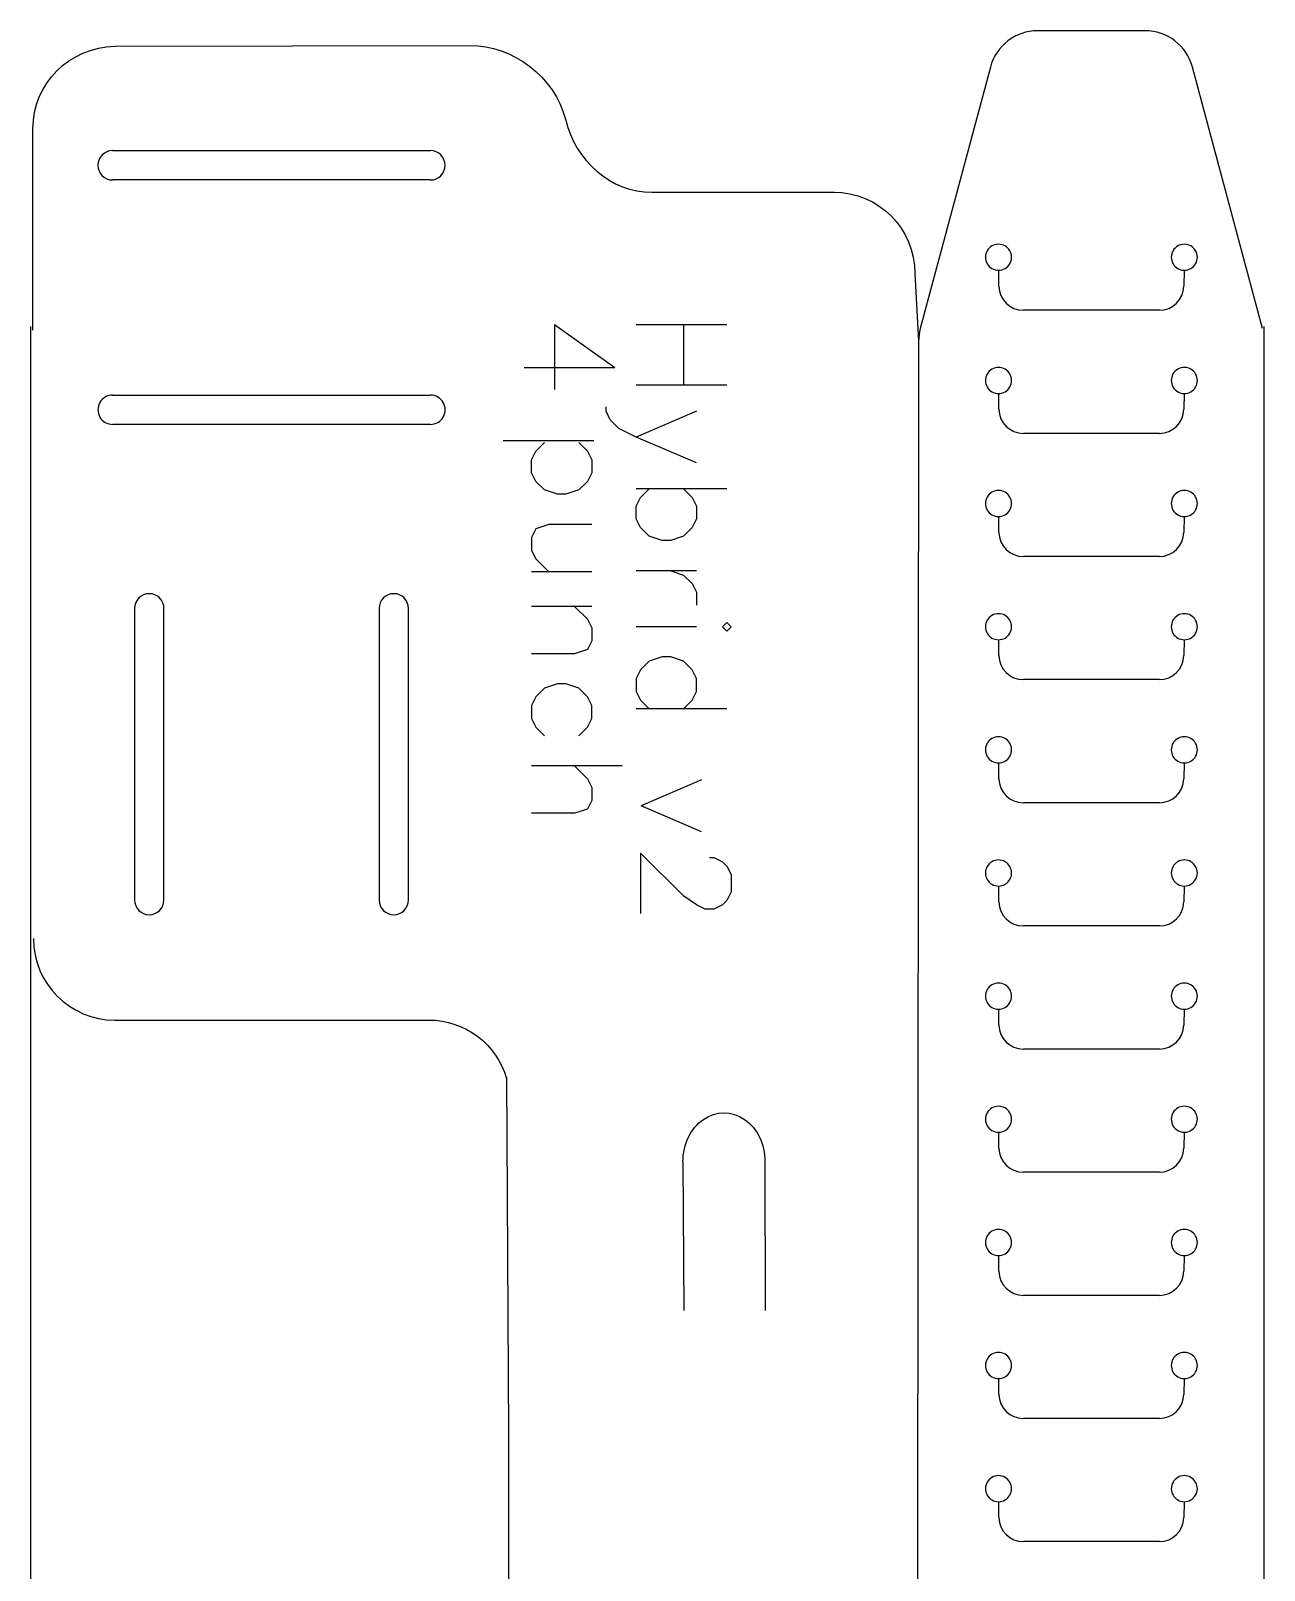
# Model space of a CAD drawing. Extents: x 9 to 642, y 361 to 1089.
# Drawn here: x 360.2 to 435.9, y 994.9 to 1089.4 of the extents above; entities that cross this region are included whole.
import ezdxf

# ---------------------------------------------------------------- set-up
doc = ezdxf.new("R2010")
doc.units = 0
doc.layers.add('Layer_1', color=7, linetype='CONTINUOUS')

msp = doc.modelspace()

# ---------------------------------------------------------------- linework, layer by layer
at = {"layer": 'Layer_1', "color": 7}
for p, q in [((428.578857, 1089.389811), (421.982821, 1089.389811)), ((365.389742, 1088.442497), (387.146456, 1088.486498)), ((419.085025, 1087.166253), (414.783058, 1071.111045)), ((435.778593, 1071.111045), (431.476626, 1087.166253)), ((360.325141, 1083.41298), (360.325141, 1071.024976)), ((398.319043, 1079.482224), (409.50851, 1079.479578)), ((414.457462, 1074.486203), (414.680823, 1070.334599)), ((360.216953, 731.620413), (360.223832, 1071.235611)), ((435.874054, 731.620413), (435.880933, 1071.235611)), ((414.680823, 1070.334599), (414.416531, 751.059959)), ((365.381646, 1028.676509), (384.615187, 1028.676509)), ((389.402452, 1025.162816), (389.513683, 1003.283468)), ((389.513683, 1003.283468), (389.513683, 753.097225))]:
    msp.add_line(p, q, dxfattribs=at)
at = {"layer": 'Layer_1', "color": 1}
for p, q in [((365.235728, 1082.033151), (384.735731, 1082.033151)), ((384.735731, 1080.233138), (365.235728, 1080.233138)), ((419.580827, 1074.6898), (419.580827, 1074.6898)), ((419.6089, 1073.717509), (419.593554, 1074.689905)), ((430.96815, 1074.689905), (430.952804, 1073.717509)), ((430.980824, 1074.6898), (430.980824, 1074.6898)), ((429.452934, 1072.241266), (421.108717, 1072.241266)), ((365.235728, 1067.033155), (384.735731, 1067.033155)), ((419.580827, 1067.132823), (419.580827, 1067.132823)), ((419.6089, 1066.160533), (419.593554, 1067.132929)), ((430.96815, 1067.132929), (430.952804, 1066.160533)), ((430.980824, 1067.132823), (430.980824, 1067.132823)), ((384.735731, 1065.233141), (365.235728, 1065.233141)), ((429.452934, 1064.68429), (421.108717, 1064.68429)), ((419.580827, 1059.575847), (419.580827, 1059.575847)), ((419.6089, 1058.603556), (419.593554, 1059.575953)), ((430.96815, 1059.575953), (430.952804, 1058.603556)), ((430.980824, 1059.575847), (430.980824, 1059.575847)), ((429.452934, 1057.127314), (421.108717, 1057.127314)), ((367.485718, 1054.846261), (367.485718, 1054.846261)), ((382.485741, 1054.846261), (382.485741, 1054.846261)), ((366.585738, 1053.946255), (366.585738, 1036.04624)), ((368.385725, 1036.04624), (368.385725, 1053.946255)), ((381.585735, 1053.946255), (381.585735, 1036.04624)), ((383.385721, 1036.04624), (383.385721, 1053.946255)), ((419.580827, 1052.018871), (419.580827, 1052.018871)), ((419.6089, 1051.04658), (419.593554, 1052.01895)), ((430.96815, 1052.01895), (430.952804, 1051.04658)), ((430.980824, 1052.018871), (430.980824, 1052.018871)), ((429.452934, 1049.570337), (421.108717, 1049.570337)), ((419.580827, 1044.461895), (419.580827, 1044.461895)), ((419.6089, 1043.489577), (419.593554, 1044.461974)), ((430.96815, 1044.461974), (430.952804, 1043.489577)), ((430.980824, 1044.461895), (430.980824, 1044.461895)), ((429.452934, 1042.013361), (421.108717, 1042.013361)), ((419.580827, 1036.904892), (419.580827, 1036.904892)), ((419.6089, 1035.932601), (419.593554, 1036.904998)), ((430.96815, 1036.904998), (430.952804, 1035.932601)), ((430.980824, 1036.904892), (430.980824, 1036.904892)), ((367.485718, 1035.146259), (367.485718, 1035.146259)), ((382.485741, 1035.146259), (382.485741, 1035.146259)), ((429.452934, 1034.456385), (421.108717, 1034.456385)), ((419.580827, 1029.347916), (419.580827, 1029.347916)), ((419.6089, 1028.375625), (419.593554, 1029.348021)), ((430.96815, 1029.348021), (430.952804, 1028.375625)), ((430.980824, 1029.347916), (430.980824, 1029.347916)), ((429.452934, 1026.899382), (421.108717, 1026.899382)), ((419.580827, 1021.790939), (419.580827, 1021.790939)), ((419.6089, 1020.818649), (419.593554, 1021.791045)), ((430.96815, 1021.791045), (430.952804, 1020.818649)), ((430.980824, 1021.790939), (430.980824, 1021.790939)), ((400.224202, 1019.983676), (400.270954, 1010.858965)), ((405.253904, 1019.98328), (405.277452, 1010.857959)), ((429.452934, 1019.342406), (421.108717, 1019.342406)), ((419.580827, 1014.233963), (419.580827, 1014.233963)), ((419.6089, 1013.261672), (419.593554, 1014.234069)), ((430.96815, 1014.234069), (430.952804, 1013.261672)), ((430.980824, 1014.233963), (430.980824, 1014.233963)), ((429.452934, 1011.78543), (421.108717, 1011.78543)), ((419.580827, 1006.676987), (419.580827, 1006.676987)), ((419.6089, 1005.704696), (419.593554, 1006.677066)), ((430.96815, 1006.677066), (430.952804, 1005.704696)), ((430.980824, 1006.676987), (430.980824, 1006.676987)), ((429.452934, 1004.228453), (421.108717, 1004.228453)), ((419.580827, 999.119984), (419.580827, 999.119984)), ((419.6089, 998.147693), (419.593554, 999.12009)), ((430.96815, 999.12009), (430.952804, 998.147693)), ((430.980824, 999.119984), (430.980824, 999.119984)), ((429.452934, 996.671477), (421.108717, 996.671477))]:
    msp.add_line(p, q, dxfattribs=at)
at = {"layer": 'Layer_1', "color": 5}
for p, q in [((396.043203, 1068.705507), (392.339036, 1071.35134)), ((392.339036, 1071.35134), (392.339036, 1067.38259)), ((402.912289, 1071.336576), (397.356039, 1071.336576)), ((400.266456, 1071.336576), (400.266456, 1067.63241)), ((396.043203, 1068.705507), (390.486953, 1068.705507)), ((402.912289, 1067.63241), (397.356039, 1067.63241)), ((395.503956, 1066.04491), (395.503956, 1066.309493)), ((395.768539, 1065.515743), (395.503956, 1066.04491)), ((401.060206, 1066.04491), (397.356039, 1064.45741)), ((396.297706, 1064.986576), (395.768539, 1065.515743)), ((397.356039, 1064.45741), (396.297706, 1064.986576)), ((394.7473, 1064.231403), (389.19105, 1064.231403)), ((391.196486, 1063.591005), (391.725653, 1064.120172)), ((393.842293, 1064.120172), (394.37146, 1063.591005)), ((401.060206, 1062.86991), (397.356039, 1064.45741)), ((390.931903, 1063.061838), (391.196486, 1063.591005)), ((390.931903, 1062.268088), (390.931903, 1063.061838)), ((394.37146, 1063.591005), (394.636043, 1063.061838)), ((394.636043, 1063.061838), (394.636043, 1062.268088)), ((391.196486, 1061.738922), (390.931903, 1062.268088)), ((394.636043, 1062.268088), (394.37146, 1061.738922)), ((391.725653, 1061.209755), (391.196486, 1061.738922)), ((392.519376, 1060.945172), (391.725653, 1061.209755)), ((393.048543, 1060.945172), (392.519376, 1060.945172)), ((393.842293, 1061.209755), (393.048543, 1060.945172)), ((394.37146, 1061.738922), (393.842293, 1061.209755)), ((402.912289, 1061.28241), (397.356039, 1061.28241)), ((397.620622, 1060.753243), (398.149789, 1061.28241)), ((400.266456, 1061.28241), (400.795622, 1060.753243)), ((397.356039, 1060.224076), (397.620622, 1060.753243)), ((397.356039, 1059.430326), (397.356039, 1060.224076)), ((400.795622, 1060.753243), (401.060206, 1060.224076)), ((401.060206, 1060.224076), (401.060206, 1059.430326)), ((391.990236, 1059.093088), (391.196486, 1058.828505)), ((394.636043, 1059.093088), (391.990236, 1059.093088)), ((397.620622, 1058.90116), (397.356039, 1059.430326)), ((401.060206, 1059.430326), (400.795622, 1058.90116)), ((391.196486, 1058.828505), (390.931903, 1058.299338)), ((390.931903, 1058.299338), (390.931903, 1057.505562)), ((398.149789, 1058.371993), (397.620622, 1058.90116)), ((398.943539, 1058.10741), (398.149789, 1058.371993)), ((399.472706, 1058.10741), (398.943539, 1058.10741)), ((400.266456, 1058.371993), (399.472706, 1058.10741)), ((400.795622, 1058.90116), (400.266456, 1058.371993)), ((390.931903, 1057.505562), (391.196486, 1056.976395)), ((391.196486, 1056.976395), (391.990236, 1056.182645)), ((401.060206, 1056.255326), (397.356039, 1056.255326)), ((399.472706, 1056.255326), (400.266456, 1055.990743)), ((394.636043, 1056.182645), (390.931903, 1056.182645)), ((400.266456, 1055.990743), (400.795622, 1055.461576)), ((400.795622, 1055.461576), (401.060206, 1054.93241)), ((401.060206, 1054.93241), (401.060206, 1054.13866)), ((394.636043, 1054.065979), (390.931903, 1054.065979)), ((393.57771, 1054.065979), (394.37146, 1053.272229)), ((394.37146, 1053.272229), (394.636043, 1052.743062)), ((394.636043, 1052.743062), (394.636043, 1051.949312)), ((401.060206, 1052.815743), (397.356039, 1052.815743)), ((402.912289, 1053.080326), (402.647706, 1052.815743)), ((402.647706, 1052.815743), (402.912289, 1052.55116)), ((403.176872, 1052.815743), (402.912289, 1053.080326)), ((402.912289, 1052.55116), (403.176872, 1052.815743)), ((394.636043, 1051.949312), (394.37146, 1051.420145)), ((393.57771, 1051.155562), (390.931903, 1051.155562)), ((394.37146, 1051.420145), (393.57771, 1051.155562)), ((398.149789, 1050.699076), (397.620622, 1050.16991)), ((398.943539, 1050.96366), (398.149789, 1050.699076)), ((399.472706, 1050.96366), (398.943539, 1050.96366)), ((400.266456, 1050.699076), (399.472706, 1050.96366)), ((400.795622, 1050.16991), (400.266456, 1050.699076)), ((397.620622, 1050.16991), (397.356039, 1049.640743)), ((397.356039, 1049.640743), (397.356039, 1048.846993)), ((401.060206, 1049.640743), (400.795622, 1050.16991)), ((401.060206, 1048.846993), (401.060206, 1049.640743)), ((391.725653, 1049.038895), (391.196486, 1048.509729)), ((392.519376, 1049.303479), (391.725653, 1049.038895)), ((393.048543, 1049.303479), (392.519376, 1049.303479)), ((393.842293, 1049.038895), (393.048543, 1049.303479)), ((394.37146, 1048.509729), (393.842293, 1049.038895)), ((397.356039, 1048.846993), (397.620622, 1048.317826)), ((400.795622, 1048.317826), (401.060206, 1048.846993)), ((391.196486, 1048.509729), (390.931903, 1047.980562)), ((390.931903, 1047.980562), (390.931903, 1047.186812)), ((394.636043, 1047.980562), (394.37146, 1048.509729)), ((394.636043, 1047.186812), (394.636043, 1047.980562)), ((402.912289, 1047.78866), (397.356039, 1047.78866)), ((397.620622, 1048.317826), (398.149789, 1047.78866)), ((400.266456, 1047.78866), (400.795622, 1048.317826)), ((390.931903, 1047.186812), (391.196486, 1046.657645)), ((394.37146, 1046.657645), (394.636043, 1047.186812)), ((391.196486, 1046.657645), (391.725653, 1046.128479)), ((393.842293, 1046.128479), (394.37146, 1046.657645)), ((396.488126, 1044.276395), (390.931903, 1044.276395)), ((393.57771, 1044.276395), (394.37146, 1043.482645)), ((394.37146, 1043.482645), (394.636043, 1042.953479)), ((401.355639, 1043.412451), (397.651473, 1041.824951)), ((394.636043, 1042.159729), (394.37146, 1041.630562)), ((394.636043, 1042.953479), (394.636043, 1042.159729)), ((393.57771, 1041.365979), (390.931903, 1041.365979)), ((394.37146, 1041.630562), (393.57771, 1041.365979)), ((401.355639, 1040.237451), (397.651473, 1041.824951)), ((400.268519, 1036.280846), (397.622686, 1038.926679)), ((397.622686, 1038.926679), (397.622686, 1035.222512)), ((401.856019, 1038.662096), (402.120603, 1038.662096)), ((402.120603, 1038.662096), (402.649769, 1038.397512)), ((402.649769, 1038.397512), (402.914353, 1038.132929)), ((402.914353, 1038.132929), (403.178936, 1037.603762)), ((403.178936, 1037.603762), (403.178936, 1036.545429)), ((403.178936, 1036.545429), (402.914353, 1036.016262)), ((401.062269, 1035.751679), (400.268519, 1036.280846)), ((401.591436, 1035.487096), (401.062269, 1035.751679)), ((402.120603, 1035.487096), (401.591436, 1035.487096)), ((402.649769, 1035.751679), (402.120603, 1035.487096)), ((402.914353, 1036.016262), (402.649769, 1035.751679))]:
    msp.add_line(p, q, dxfattribs=at)
at = {"layer": 'Layer_1', "color": 7}
for points in [[(421.982794, 1089.389811), (420.624976, 1089.389806), (419.436447, 1088.477807), (419.085025, 1087.166253)], [(431.476626, 1087.166253), (431.125204, 1088.477807), (429.936675, 1089.389806), (428.578857, 1089.389811)], [(360.346863, 1083.380542), (360.346863, 1086.150544), (362.577089, 1088.380744), (365.389742, 1088.442497)], [(387.146456, 1088.486498), (389.763132, 1088.510045), (392.354805, 1086.58589), (393.034308, 1083.913069)], [(393.034308, 1083.913069), (393.592923, 1081.460381), (395.812724, 1079.450897), (398.319043, 1079.482224)], [(409.457737, 1079.485902), (412.227765, 1079.485902), (414.457462, 1077.256231), (414.457462, 1074.486203)], [(414.783058, 1071.111045), (414.715199, 1070.857809), (414.680828, 1070.59677), (414.680823, 1070.334599)], [(360.381391, 1033.676896), (360.381391, 1030.906867), (362.611644, 1028.676509), (365.381646, 1028.676509)], [(384.615187, 1028.681483), (386.891689, 1028.681483), (388.800287, 1027.174099), (389.409226, 1025.099792)]]:
    msp.add_open_spline(points, degree=3, dxfattribs=at)
at = {"layer": 'Layer_1', "color": 1}
for points in [[(365.235728, 1082.033151), (364.738668, 1082.033151), (364.335722, 1081.630204), (364.335722, 1081.133145)], [(385.635738, 1081.133145), (385.635738, 1081.630204), (385.232791, 1082.033151), (384.735731, 1082.033151)], [(364.335722, 1081.133145), (364.335722, 1080.636085), (364.738668, 1080.233138), (365.235728, 1080.233138)], [(384.735731, 1080.233138), (385.232791, 1080.233138), (385.635738, 1080.636085), (385.635738, 1081.133145)], [(419.580827, 1076.289814), (419.295012, 1076.289814), (419.030908, 1076.137334), (418.888001, 1075.889811)], [(420.273654, 1075.889811), (420.130746, 1076.137334), (419.866642, 1076.289814), (419.580827, 1076.289814)], [(430.980824, 1076.289814), (430.695008, 1076.289814), (430.430904, 1076.137334), (430.287997, 1075.889811)], [(431.67365, 1075.889811), (431.530743, 1076.137334), (431.266639, 1076.289814), (430.980824, 1076.289814)], [(418.888001, 1075.889811), (418.745093, 1075.642288), (418.745093, 1075.337326), (418.888001, 1075.089803)], [(420.273654, 1075.089803), (420.416562, 1075.337326), (420.416562, 1075.642288), (420.273654, 1075.889811)], [(430.287997, 1075.889811), (430.145089, 1075.642288), (430.145089, 1075.337326), (430.287997, 1075.089803)], [(431.67365, 1075.089803), (431.816558, 1075.337326), (431.816558, 1075.642288), (431.67365, 1075.889811)], [(418.888001, 1075.089803), (419.030908, 1074.84228), (419.295012, 1074.6898), (419.580827, 1074.6898)], [(419.580827, 1074.6898), (419.866642, 1074.6898), (420.130746, 1074.84228), (420.273654, 1075.089803)], [(430.287997, 1075.089803), (430.430904, 1074.84228), (430.695008, 1074.6898), (430.980824, 1074.6898)], [(430.980824, 1074.6898), (431.266639, 1074.6898), (431.530743, 1074.84228), (431.67365, 1075.089803)], [(419.6089, 1073.717509), (419.621874, 1072.898445), (420.289551, 1072.241263), (421.108717, 1072.241266)], [(429.452934, 1072.241266), (430.2721, 1072.241263), (430.939777, 1072.898445), (430.952751, 1073.717509)], [(419.580827, 1068.732812), (419.29429, 1068.733905), (419.02905, 1068.581666), (418.885464, 1068.333698)], [(420.27619, 1068.333698), (420.132605, 1068.581666), (419.867365, 1068.733905), (419.580827, 1068.732812)], [(430.980824, 1068.732812), (430.694286, 1068.733905), (430.429046, 1068.581666), (430.285461, 1068.333698)], [(431.676186, 1068.333698), (431.532601, 1068.581666), (431.267361, 1068.733905), (430.980824, 1068.732812)], [(418.885464, 1068.333698), (418.741879, 1068.08573), (418.741879, 1067.779905), (418.885464, 1067.531937)], [(420.27619, 1067.531937), (420.419775, 1067.779905), (420.419775, 1068.08573), (420.27619, 1068.333698)], [(430.285461, 1068.333698), (430.141875, 1068.08573), (430.141875, 1067.779905), (430.285461, 1067.531937)], [(431.676186, 1067.531937), (431.819772, 1067.779905), (431.819772, 1068.08573), (431.676186, 1068.333698)], [(365.235728, 1067.033155), (364.914187, 1067.033155), (364.61707, 1066.861615), (364.456299, 1066.583151)], [(385.51516, 1066.583151), (385.354389, 1066.861615), (385.057273, 1067.033155), (384.735731, 1067.033155)], [(418.885464, 1067.531937), (419.02905, 1067.283969), (419.29429, 1067.13173), (419.580827, 1067.132823)], [(419.580827, 1067.132823), (419.867365, 1067.13173), (420.132605, 1067.283969), (420.27619, 1067.531937)], [(430.285461, 1067.531937), (430.429046, 1067.283969), (430.694286, 1067.13173), (430.980824, 1067.132823)], [(430.980824, 1067.132823), (431.267361, 1067.13173), (431.532601, 1067.283969), (431.676186, 1067.531937)], [(364.456299, 1066.583151), (364.295529, 1066.304688), (364.295529, 1065.961608), (364.456299, 1065.683145)], [(364.456299, 1065.683145), (364.61707, 1065.404682), (364.914187, 1065.233141), (365.235728, 1065.233141)], [(384.735731, 1065.233141), (385.057273, 1065.233141), (385.354389, 1065.404682), (385.51516, 1065.683145)], [(385.51516, 1065.683145), (385.675931, 1065.961608), (385.675931, 1066.304688), (385.51516, 1066.583151)], [(419.6089, 1066.160533), (419.621874, 1065.341469), (420.289551, 1064.684287), (421.108717, 1064.68429)], [(429.452934, 1064.68429), (430.2721, 1064.684287), (430.939777, 1065.341469), (430.952751, 1066.160533)], [(419.580827, 1061.175835), (419.294242, 1061.177001), (419.028926, 1061.024778), (418.885296, 1060.77678)], [(420.276359, 1060.77678), (420.132728, 1061.024778), (419.867413, 1061.177001), (419.580827, 1061.175835)], [(430.980824, 1061.175835), (430.694238, 1061.177001), (430.428922, 1061.024778), (430.285292, 1060.77678)], [(431.676355, 1060.77678), (431.532725, 1061.024778), (431.267409, 1061.177001), (430.980824, 1061.175835)], [(418.885296, 1060.77678), (418.741666, 1060.528783), (418.741666, 1060.2229), (418.885296, 1059.974902)], [(420.276359, 1059.974902), (420.419989, 1060.2229), (420.419989, 1060.528783), (420.276359, 1060.77678)], [(430.285292, 1060.77678), (430.141662, 1060.528783), (430.141662, 1060.2229), (430.285292, 1059.974902)], [(431.676355, 1059.974902), (431.819985, 1060.2229), (431.819985, 1060.528783), (431.676355, 1060.77678)], [(418.885296, 1059.974902), (419.028926, 1059.726904), (419.294242, 1059.574682), (419.580827, 1059.575847)], [(419.580827, 1059.575847), (419.867413, 1059.574682), (420.132728, 1059.726904), (420.276359, 1059.974902)], [(430.285292, 1059.974902), (430.428922, 1059.726904), (430.694238, 1059.574682), (430.980824, 1059.575847)], [(430.980824, 1059.575847), (431.267409, 1059.574682), (431.532725, 1059.726904), (431.676355, 1059.974902)], [(419.6089, 1058.603556), (419.621874, 1057.784493), (420.289551, 1057.127311), (421.108717, 1057.127314)], [(429.452934, 1057.127314), (430.2721, 1057.127311), (430.939777, 1057.784493), (430.952751, 1058.603556)], [(367.485718, 1054.846261), (366.988667, 1054.84625), (366.585734, 1054.443306), (366.585738, 1053.946255)], [(368.122121, 1054.582657), (367.953337, 1054.751442), (367.724415, 1054.846263), (367.485718, 1054.846261)], [(368.385725, 1053.946255), (368.385727, 1054.184952), (368.290905, 1054.413873), (368.122121, 1054.582657)], [(381.849338, 1054.582657), (381.680554, 1054.413873), (381.585733, 1054.184952), (381.585735, 1053.946255)], [(382.485741, 1054.846261), (382.247044, 1054.846263), (382.018123, 1054.751442), (381.849338, 1054.582657)], [(383.385721, 1053.946255), (383.385725, 1054.443306), (382.982792, 1054.84625), (382.485741, 1054.846261)], [(419.580827, 1053.618859), (419.294242, 1053.620025), (419.028926, 1053.467802), (418.885296, 1053.219804)], [(420.276359, 1053.219804), (420.132728, 1053.467802), (419.867413, 1053.620025), (419.580827, 1053.618859)], [(430.980824, 1053.618859), (430.694238, 1053.620025), (430.428922, 1053.467802), (430.285292, 1053.219804)], [(431.676355, 1053.219804), (431.532725, 1053.467802), (431.267409, 1053.620025), (430.980824, 1053.618859)], [(418.885296, 1053.219804), (418.741666, 1052.971806), (418.741666, 1052.665924), (418.885296, 1052.417926)], [(420.276359, 1052.417926), (420.419989, 1052.665924), (420.419989, 1052.971806), (420.276359, 1053.219804)], [(430.285292, 1053.219804), (430.141662, 1052.971806), (430.141662, 1052.665924), (430.285292, 1052.417926)], [(431.676355, 1052.417926), (431.819985, 1052.665924), (431.819985, 1052.971806), (431.676355, 1053.219804)], [(418.885296, 1052.417926), (419.028926, 1052.169928), (419.294242, 1052.017705), (419.580827, 1052.018871)], [(419.580827, 1052.018871), (419.867413, 1052.017705), (420.132728, 1052.169928), (420.276359, 1052.417926)], [(430.285292, 1052.417926), (430.428922, 1052.169928), (430.694238, 1052.017705), (430.980824, 1052.018871)], [(430.980824, 1052.018871), (431.267409, 1052.017705), (431.532725, 1052.169928), (431.676355, 1052.417926)], [(419.6089, 1051.04658), (419.621874, 1050.227517), (420.289551, 1049.570334), (421.108717, 1049.570337)], [(429.452934, 1049.570337), (430.2721, 1049.570334), (430.939777, 1050.227517), (430.952751, 1051.04658)], [(419.580827, 1046.061883), (419.29429, 1046.062976), (419.02905, 1045.910737), (418.885464, 1045.662769)], [(420.27619, 1045.662769), (420.132605, 1045.910737), (419.867365, 1046.062976), (419.580827, 1046.061883)], [(430.980824, 1046.061883), (430.694286, 1046.062976), (430.429046, 1045.910737), (430.285461, 1045.662769)], [(431.676186, 1045.662769), (431.532601, 1045.910737), (431.267361, 1046.062976), (430.980824, 1046.061883)], [(418.885464, 1045.662769), (418.741879, 1045.414801), (418.741879, 1045.108976), (418.885464, 1044.861008)], [(420.27619, 1044.861008), (420.419775, 1045.108976), (420.419775, 1045.414801), (420.27619, 1045.662769)], [(430.285461, 1045.662769), (430.141875, 1045.414801), (430.141875, 1045.108976), (430.285461, 1044.861008)], [(431.676186, 1044.861008), (431.819772, 1045.108976), (431.819772, 1045.414801), (431.676186, 1045.662769)], [(418.885464, 1044.861008), (419.02905, 1044.61304), (419.29429, 1044.460802), (419.580827, 1044.461895)], [(419.580827, 1044.461895), (419.867365, 1044.460802), (420.132605, 1044.61304), (420.27619, 1044.861008)], [(430.285461, 1044.861008), (430.429046, 1044.61304), (430.694286, 1044.460802), (430.980824, 1044.461895)], [(430.980824, 1044.461895), (431.267361, 1044.460802), (431.532601, 1044.61304), (431.676186, 1044.861008)], [(419.6089, 1043.489577), (419.621888, 1042.670524), (420.289561, 1042.013358), (421.108717, 1042.013361)], [(429.452934, 1042.013361), (430.27209, 1042.013358), (430.939763, 1042.670524), (430.952751, 1043.489577)], [(419.580827, 1038.504907), (419.294822, 1038.505192), (419.030421, 1038.352773), (418.887336, 1038.105133)], [(420.274318, 1038.105133), (420.131234, 1038.352773), (419.866832, 1038.505192), (419.580827, 1038.504907)], [(430.980824, 1038.504907), (430.694819, 1038.505192), (430.430417, 1038.352773), (430.287332, 1038.105133)], [(431.674315, 1038.105133), (431.53123, 1038.352773), (431.266828, 1038.505192), (430.980824, 1038.504907)], [(418.887336, 1038.105133), (418.744251, 1037.857493), (418.744251, 1037.552306), (418.887336, 1037.304665)], [(420.274318, 1037.304665), (420.417403, 1037.552306), (420.417403, 1037.857493), (420.274318, 1038.105133)], [(430.287332, 1038.105133), (430.144248, 1037.857493), (430.144248, 1037.552306), (430.287332, 1037.304665)], [(431.674315, 1037.304665), (431.817399, 1037.552306), (431.817399, 1037.857493), (431.674315, 1038.105133)], [(418.887336, 1037.304665), (419.030421, 1037.057025), (419.294822, 1036.904607), (419.580827, 1036.904892)], [(419.580827, 1036.904892), (419.866832, 1036.904607), (420.131234, 1037.057025), (420.274318, 1037.304665)], [(430.287332, 1037.304665), (430.430417, 1037.057025), (430.694819, 1036.904607), (430.980824, 1036.904892)], [(430.980824, 1036.904892), (431.266828, 1036.904607), (431.53123, 1037.057025), (431.674315, 1037.304665)], [(366.585738, 1036.04624), (366.585749, 1035.549199), (366.988678, 1035.14627), (367.485718, 1035.146259)], [(367.485718, 1035.146259), (367.982769, 1035.146256), (368.385714, 1035.549188), (368.385725, 1036.04624)], [(381.585735, 1036.04624), (381.585746, 1035.549188), (381.98869, 1035.146256), (382.485741, 1035.146259)], [(382.485741, 1035.146259), (382.982782, 1035.14627), (383.38571, 1035.549199), (383.385721, 1036.04624)], [(419.6089, 1035.932601), (419.621888, 1035.113548), (420.289561, 1034.456382), (421.108717, 1034.456385)], [(429.452934, 1034.456385), (430.27209, 1034.456382), (430.939763, 1035.113548), (430.952751, 1035.932601)], [(419.580827, 1030.94793), (419.295012, 1030.94793), (419.030908, 1030.79545), (418.888001, 1030.547927)], [(420.273654, 1030.547927), (420.130746, 1030.79545), (419.866642, 1030.94793), (419.580827, 1030.94793)], [(430.980824, 1030.94793), (430.695008, 1030.94793), (430.430904, 1030.79545), (430.287997, 1030.547927)], [(431.67365, 1030.547927), (431.530743, 1030.79545), (431.266639, 1030.94793), (430.980824, 1030.94793)], [(418.888001, 1030.547927), (418.745093, 1030.300404), (418.745093, 1029.995442), (418.888001, 1029.747919)], [(420.273654, 1029.747919), (420.416562, 1029.995442), (420.416562, 1030.300404), (420.273654, 1030.547927)], [(430.287997, 1030.547927), (430.145089, 1030.300404), (430.145089, 1029.995442), (430.287997, 1029.747919)], [(431.67365, 1029.747919), (431.816558, 1029.995442), (431.816558, 1030.300404), (431.67365, 1030.547927)], [(418.888001, 1029.747919), (419.030908, 1029.500396), (419.295012, 1029.347916), (419.580827, 1029.347916)], [(419.580827, 1029.347916), (419.866642, 1029.347916), (420.130746, 1029.500396), (420.273654, 1029.747919)], [(430.287997, 1029.747919), (430.430904, 1029.500396), (430.695008, 1029.347916), (430.980824, 1029.347916)], [(430.980824, 1029.347916), (431.266639, 1029.347916), (431.530743, 1029.500396), (431.67365, 1029.747919)], [(419.6089, 1028.375625), (419.621874, 1027.556561), (420.289551, 1026.899379), (421.108717, 1026.899382)], [(429.452934, 1026.899382), (430.2721, 1026.899379), (430.939777, 1027.556561), (430.952751, 1028.375625)], [(419.580827, 1023.390928), (419.294242, 1023.392093), (419.028926, 1023.23987), (418.885296, 1022.991873)], [(420.276359, 1022.991873), (420.132728, 1023.23987), (419.867413, 1023.392093), (419.580827, 1023.390928)], [(430.980824, 1023.390928), (430.694238, 1023.392093), (430.428922, 1023.23987), (430.285292, 1022.991873)], [(431.676355, 1022.991873), (431.532725, 1023.23987), (431.267409, 1023.392093), (430.980824, 1023.390928)], [(400.224202, 1019.984999), (400.224202, 1021.057911), (400.703547, 1022.049279), (401.481687, 1022.585721)], [(401.481687, 1022.585721), (402.2598, 1023.12219), (403.218491, 1023.12219), (403.996631, 1022.585721)], [(403.996631, 1022.585721), (404.774744, 1022.049279), (405.253904, 1021.057858), (405.253904, 1019.984946)], [(418.885296, 1022.991873), (418.741666, 1022.743875), (418.741666, 1022.437992), (418.885296, 1022.189994)], [(420.276359, 1022.189994), (420.419989, 1022.437992), (420.419989, 1022.743875), (420.276359, 1022.991873)], [(430.285292, 1022.991873), (430.141662, 1022.743875), (430.141662, 1022.437992), (430.285292, 1022.189994)], [(431.676355, 1022.189994), (431.819985, 1022.437992), (431.819985, 1022.743875), (431.676355, 1022.991873)], [(418.885296, 1022.189994), (419.028926, 1021.941997), (419.294242, 1021.789774), (419.580827, 1021.790939)], [(419.580827, 1021.790939), (419.867413, 1021.789774), (420.132728, 1021.941997), (420.276359, 1022.189994)], [(430.285292, 1022.189994), (430.428922, 1021.941997), (430.694238, 1021.789774), (430.980824, 1021.790939)], [(430.980824, 1021.790939), (431.267409, 1021.789774), (431.532725, 1021.941997), (431.676355, 1022.189994)], [(419.6089, 1020.818649), (419.621874, 1019.999585), (420.289551, 1019.342403), (421.108717, 1019.342406)], [(429.452934, 1019.342406), (430.2721, 1019.342403), (430.939777, 1019.999585), (430.952751, 1020.818649)], [(419.580827, 1015.833951), (419.294242, 1015.835117), (419.028926, 1015.682894), (418.885296, 1015.434896)], [(420.276359, 1015.434896), (420.132728, 1015.682894), (419.867413, 1015.835117), (419.580827, 1015.833951)], [(430.980824, 1015.833951), (430.694238, 1015.835117), (430.428922, 1015.682894), (430.285292, 1015.434896)], [(431.676355, 1015.434896), (431.532725, 1015.682894), (431.267409, 1015.835117), (430.980824, 1015.833951)], [(418.885296, 1015.434896), (418.741666, 1015.186899), (418.741666, 1014.881016), (418.885296, 1014.633018)], [(420.276359, 1014.633018), (420.419989, 1014.881016), (420.419989, 1015.186899), (420.276359, 1015.434896)], [(430.285292, 1015.434896), (430.141662, 1015.186899), (430.141662, 1014.881016), (430.285292, 1014.633018)], [(431.676355, 1014.633018), (431.819985, 1014.881016), (431.819985, 1015.186899), (431.676355, 1015.434896)], [(418.885296, 1014.633018), (419.028926, 1014.38502), (419.294242, 1014.232798), (419.580827, 1014.233963)], [(419.580827, 1014.233963), (419.867413, 1014.232798), (420.132728, 1014.38502), (420.276359, 1014.633018)], [(430.285292, 1014.633018), (430.428922, 1014.38502), (430.694238, 1014.232798), (430.980824, 1014.233963)], [(430.980824, 1014.233963), (431.267409, 1014.232798), (431.532725, 1014.38502), (431.676355, 1014.633018)], [(419.6089, 1013.261672), (419.621874, 1012.442609), (420.289551, 1011.785427), (421.108717, 1011.78543)], [(429.452934, 1011.78543), (430.2721, 1011.785427), (430.939777, 1012.442609), (430.952751, 1013.261672)], [(419.580827, 1008.276975), (419.29429, 1008.278068), (419.02905, 1008.12583), (418.885464, 1007.877862)], [(420.27619, 1007.877862), (420.132605, 1008.12583), (419.867365, 1008.278068), (419.580827, 1008.276975)], [(430.980824, 1008.276975), (430.694286, 1008.278068), (430.429046, 1008.12583), (430.285461, 1007.877862)], [(431.676186, 1007.877862), (431.532601, 1008.12583), (431.267361, 1008.278068), (430.980824, 1008.276975)], [(418.885464, 1007.877862), (418.741879, 1007.629894), (418.741879, 1007.324068), (418.885464, 1007.0761)], [(420.27619, 1007.0761), (420.419775, 1007.324068), (420.419775, 1007.629894), (420.27619, 1007.877862)], [(430.285461, 1007.877862), (430.141875, 1007.629894), (430.141875, 1007.324068), (430.285461, 1007.0761)], [(431.676186, 1007.0761), (431.819772, 1007.324068), (431.819772, 1007.629894), (431.676186, 1007.877862)], [(418.885464, 1007.0761), (419.02905, 1006.828132), (419.29429, 1006.675894), (419.580827, 1006.676987)], [(419.580827, 1006.676987), (419.867365, 1006.675894), (420.132605, 1006.828132), (420.27619, 1007.0761)], [(430.285461, 1007.0761), (430.429046, 1006.828132), (430.694286, 1006.675894), (430.980824, 1006.676987)], [(430.980824, 1006.676987), (431.267361, 1006.675894), (431.532601, 1006.828132), (431.676186, 1007.0761)], [(419.6089, 1005.704696), (419.621874, 1004.885633), (420.289551, 1004.22845), (421.108717, 1004.228453)], [(429.452934, 1004.228453), (430.2721, 1004.22845), (430.939777, 1004.885633), (430.952751, 1005.704696)], [(419.580827, 1000.719999), (419.295012, 1000.719999), (419.030908, 1000.567518), (418.888001, 1000.319995)], [(420.273654, 1000.319995), (420.130746, 1000.567518), (419.866642, 1000.719999), (419.580827, 1000.719999)], [(430.980824, 1000.719999), (430.695008, 1000.719999), (430.430904, 1000.567518), (430.287997, 1000.319995)], [(431.67365, 1000.319995), (431.530743, 1000.567518), (431.266639, 1000.719999), (430.980824, 1000.719999)], [(418.888001, 1000.319995), (418.745093, 1000.072472), (418.745093, 999.767511), (418.888001, 999.519988)], [(418.888001, 999.519988), (419.030908, 999.272465), (419.295012, 999.119984), (419.580827, 999.119984)], [(419.580827, 999.119984), (419.866642, 999.119984), (420.130746, 999.272465), (420.273654, 999.519988)], [(420.273654, 999.519988), (420.416562, 999.767511), (420.416562, 1000.072472), (420.273654, 1000.319995)], [(430.287997, 1000.319995), (430.145089, 1000.072472), (430.145089, 999.767511), (430.287997, 999.519988)], [(430.287997, 999.519988), (430.430904, 999.272465), (430.695008, 999.119984), (430.980824, 999.119984)], [(430.980824, 999.119984), (431.266639, 999.119984), (431.530743, 999.272465), (431.67365, 999.519988)], [(431.67365, 999.519988), (431.816558, 999.767511), (431.816558, 1000.072472), (431.67365, 1000.319995)], [(419.6089, 998.147693), (419.621888, 997.32864), (420.289561, 996.671474), (421.108717, 996.671477)], [(429.452934, 996.671477), (430.27209, 996.671474), (430.939763, 997.32864), (430.952751, 998.147693)]]:
    msp.add_open_spline(points, degree=3, dxfattribs=at)

doc.saveas('drawing.dxf')
